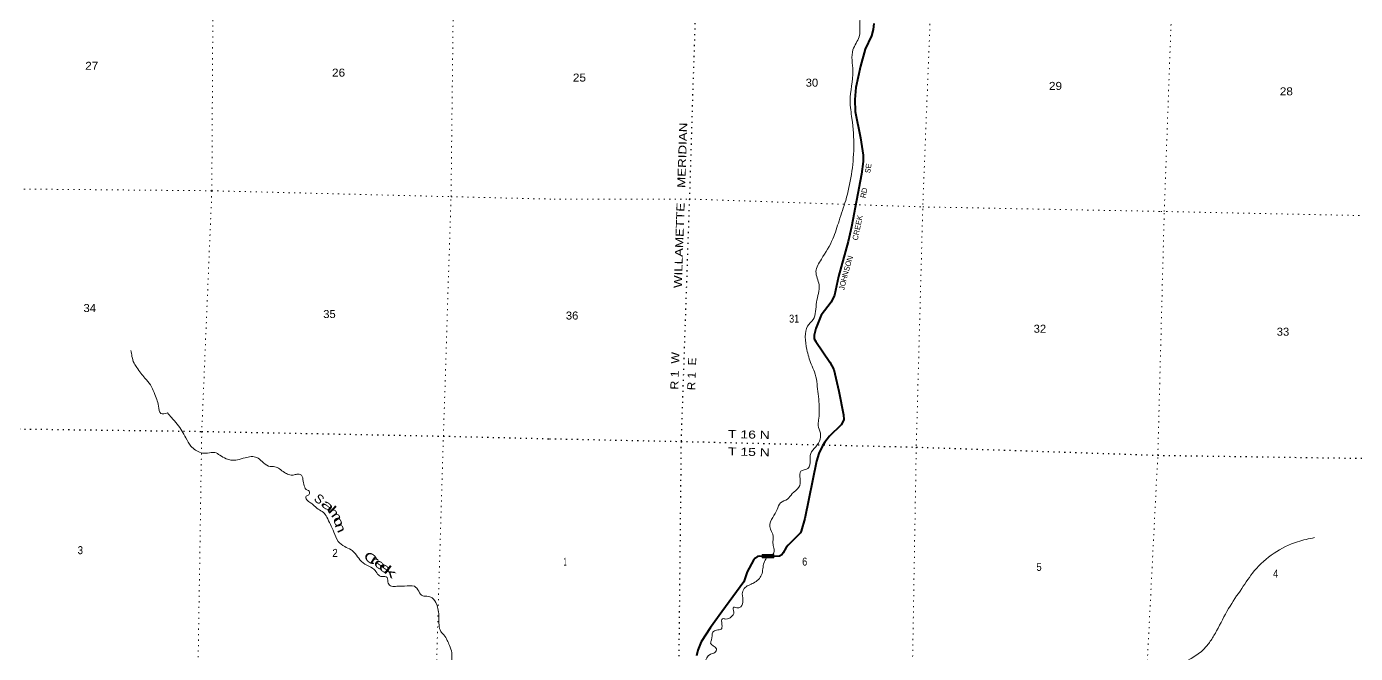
# Model space of a CAD drawing. Header units: feet. Extents: x -518066 to -250644, y -364975 to -177792.
# Drawn here: x -451300 to -422236, y -248936 to -235210 of the extents above; entities that cross this region are included whole.
import ezdxf
from ezdxf.enums import TextEntityAlignment as Align

# ---------------------------------------------------------------- set-up
doc = ezdxf.new("R2010")
doc.units = ezdxf.units.FT
doc.header["$LTSCALE"] = 80
doc.linetypes.add('DOTTED', pattern=[1.5, 0.3, -1.2])
for name, color, linetype, lineweight in [('26', 7, 'Continuous', 40), ('34', 7, 'Continuous', 25), ('39', 7, 'Continuous', 13), ('41', 7, 'Continuous', 13), ('6', 7, 'DOTTED', 25), ('61', 7, 'Continuous', 13), ('7', 7, 'DOTTED', 13)]:
    doc.layers.add(name, color=color, linetype=linetype, lineweight=lineweight)
doc.layers.add('27', color=7, linetype='Continuous')

msp = doc.modelspace()

# ---------------------------------------------------------------- linework, layer by layer
at = {"layer": '26'}
msp.add_lwpolyline([(-432768.53, -235140.17), (-432784.49, -235275.88), (-432822.4, -235414.19), (-432960.01, -235704.27), (-433059.73, -236074.12), (-433160.45, -236547.32), (-433186.05, -236805.84), (-433176.75, -237066.6), (-433059.73, -237646.66), (-433003.89, -238027.15), (-433002.55, -238165.51), (-433041.46, -238441.54), (-433253.86, -239591.7), (-433326.99, -239918.95), (-433545.06, -240682.61), (-433631.61, -241092.15), (-433700.63, -241246.71), (-433921.35, -241526.1), (-434039.69, -241824.11), (-434075.11, -241970.09), (-434070.69, -242043.97), (-434038.74, -242107.85), (-433728.55, -242561.16), (-433641.77, -242718.93), (-433537.9, -243196.49), (-433430.51, -243708.25), (-433428, -243811.74), (-433437.32, -243851.2), (-433482.86, -243927.96), (-433735.77, -244181.05), (-433840.75, -244310.99), (-433893.34, -244391.95), (-433973.48, -244557.54), (-434021.9, -244728.67), (-434274.73, -245981.62), (-434356.75, -246257.27), (-434375.76, -246292.65), (-434642.05, -246568.32), (-434682.73, -246618.27), (-434748.38, -246732.05), (-434783.14, -246775.55), (-434830.15, -246802.59), (-434955.24, -246810.29), (-435264.46, -246804.46), (-435316.9, -246814.28), (-435361.19, -246846.62), (-435399.08, -246892.02), (-435538.71, -247149.13), (-435613.16, -247367.24), (-436091.26, -248022.48), (-436344.51, -248366.64), (-436545.69, -248684.68), (-436619.89, -248864.34), (-436649.39, -248988.78)], dxfattribs=at)
at = {"layer": '34', "lineweight": 13}
msp.add_spline([(-430086.73, -225044.62), (-429900.81, -225305.56), (-429681.54, -225663.23), (-429387.04, -226511.55), (-429015.39, -227552.93), (-428687.57, -228506.7), (-428385.68, -229379.34), (-428129.54, -229935.06), (-427794.62, -230396.3), (-427254.27, -230981.55), (-426770.13, -231567.36), (-426218.63, -232261.5), (-425739.18, -232796.91), (-425087.26, -233413.24), (-424493.14, -233863.15), (-423954.78, -234146.7), (-423268.95, -234393.87), (-422665.7, -234576.55), (-422034.84, -234627.22), (-421441.29, -234495.92), (-420719.79, -234233.22), (-420271.44, -234128.29), (-419693.19, -234119.26), (-418977.83, -234162.09), (-418535.93, -234223.91), (-417975.59, -234435.63), (-417170.69, -234808.59), (-416890.82, -235000.92), (-416722.81, -235248.65), (-416404.44, -235803.98), (-416013.13, -236634.72), (-415678.05, -237391.59), (-415322.92, -238148.98), (-414952.28, -238926.89), (-414660.98, -239594.13), (-414483.08, -240073.39), (-414398.62, -240745.28), (-414318.47, -241503.54), (-414214.66, -242202.08), (-414086.02, -242722.28), (-413815.92, -243205.96), (-413364.78, -243825.09), (-412991.8, -244289.34), (-412625.27, -244618.67), (-412176.87, -244813.39), (-411646.59, -244947.91), (-411033.74, -244996.1), (-410301.48, -245007.18), (-409669.44, -245013.64), (-409112.98, -244993.99), (-408788.18, -245006.5), (-408612.32, -245028.04), (-408453.59, -245079.54)], degree=3, dxfattribs=at)
at = {"layer": '39'}
for points in [[(-432826.46, -233872.69), (-432825.48, -234212.59), (-432854.4, -234620.08), (-433042.99, -234918.83), (-433073.59, -235163.38), (-433090.79, -235432.41), (-433224.86, -235718.5), (-433227.03, -236176.97), (-433288.51, -236838.63), (-433247.59, -237223.4), (-433207.61, -237858.73), (-433259.51, -238450.64), (-433384.97, -239016.49), (-433529.28, -239461.19), (-433666.29, -239857.81), (-433917, -240303.75), (-434034.59, -240574.18), (-433966.14, -240867.58), (-434022.39, -241246.2), (-434098.75, -241626.31), (-434216.92, -241768.02), (-434267.31, -242001.99), (-434232.63, -242282.44), (-434138.81, -242602.64), (-434065.08, -242773.49), (-433994.15, -243199.68), (-433969.96, -243421.53), (-433964.08, -243652.96), (-433976.71, -243825.58), (-433985.88, -243943.99), (-433938.13, -244110.15), (-433956.99, -244290.65), (-434161.94, -244601.03), (-434165.34, -244804.06), (-434215.73, -244887.21), (-434365.8, -244945.63), (-434380.22, -245110.17), (-434409.32, -245298.45), (-434553.51, -245437.46), (-434657, -245555.42), (-434809.78, -245639.92), (-434883.94, -245786.8), (-434980.8, -245957.22), (-435042.37, -246158.73), (-434967.92, -246377.87), (-434975.68, -246518.44), (-434954.51, -246627.59), (-434955.23, -246730.14), (-435113.25, -246846.15)], [(-448215.12, -243670.03), (-448361.99, -243680.26), (-448414.35, -243520.73), (-448452.78, -243373.45), (-448511.32, -243225.91), (-448591.69, -243055.99), (-448710.5, -242905.68), (-448801.7, -242799.97), (-448886.65, -242676.24), (-448949.86, -242582.94), (-448994.27, -242431.56), (-449016.82, -242300.56)], [(-442827.5, -252668.18), (-442808.08, -252571.99), (-442732.53, -252474.4), (-442640.82, -252370.97), (-442555.14, -252267.47), (-442485.49, -252159.75), (-442405.46, -252024.01), (-442347.41, -251877.94), (-442291.06, -251705.7), (-442246.84, -251539.34), (-442239.28, -251412.74), (-442239.94, -251300.12), (-442248.95, -251213.53), (-442239.79, -251121.14), (-442184.41, -251029.33), (-442151.21, -250943.27), (-442182.47, -250868.48), (-442253.89, -250789.15), (-442309.61, -250742.2), (-442330.05, -250603.19), (-442313.12, -250533.02), (-442248.15, -250312.62), (-442195.84, -250142.35), (-442157.29, -249945.75), (-442108.4, -249725.16), (-442051.1, -249474.5), (-442014.54, -249275.87), (-442002.02, -249070.91), (-442000.2, -248920.11), (-442050.57, -248762.62), (-442097.46, -248649.42), (-442174.44, -248531.82), (-442237.84, -248454.61), (-442278.33, -248311.32), (-442282.43, -248150.39), (-442294.51, -247985.34), (-442333.18, -247858.16), (-442430.03, -247720.2), (-442542.18, -247684.61), (-442634.56, -247677.42), (-442723.78, -247573.74), (-442818.97, -247465.97), (-443034.04, -247463.27), (-443198.88, -247463.22), (-443321.54, -247465.71), (-443391.09, -247398.47), (-443415.72, -247273.49), (-443461.71, -247252.8), (-443526.05, -247254.01), (-443621.85, -247196.5), (-443697.05, -247097.02), (-443856.78, -247006.53), (-444008.11, -246885.99), (-444111.01, -246749.97), (-444202.48, -246666.37), (-444342.35, -246596.25), (-444485.71, -246481.84), (-444579.75, -246277.55), (-444656.13, -246109.68), (-444734.62, -245949.83), (-444807.8, -245850.38), (-444921.47, -245774.55), (-445034.9, -245678.61), (-445112.62, -245621.33), (-445182.14, -245552.08), (-445191.61, -245503.7), (-445140.97, -245472.16), (-445116.59, -245450.34), (-445121.77, -245379.9), (-445187.74, -245348.9), (-445217.28, -245298.26), (-445251.84, -245163.09), (-445288.48, -245033.93), (-445352.48, -245006.99), (-445423, -245020.18), (-445515.58, -245029.07), (-445569.71, -245016.33), (-445659.67, -244974.98), (-445769.25, -244893.17), (-445867.26, -244851.73), (-446005.73, -244831.89), (-446149.29, -244733.57), (-446262.82, -244645.67), (-446520.19, -244650.49), (-446689.61, -244696.64), (-446830.38, -244700.91), (-446932.55, -244671.47), (-447074.37, -244595.29), (-447182.23, -244537.63), (-447341.19, -244549.72), (-447483.8, -244539.89), (-447705.21, -244396.35), (-447815.62, -244215.99), (-447902.19, -244060.06), (-448003.01, -243918.02), (-448129.9, -243771.65), (-448215.12, -243670.03)], [(-423127.19, -246399.62), (-423500.9, -246490.41), (-424015.34, -246740.42), (-424447.17, -247129.34), (-424722.35, -247514.31), (-425011.06, -247955.24), (-425270.87, -248441.16), (-425392.71, -248645.12), (-425540.14, -248830.31), (-426161.97, -249194.16), (-426721.46, -249402.77), (-427186.74, -249615.85), (-427498.44, -249714.29), (-427825.84, -250025.5), (-428221.66, -250493.79), (-428604.96, -251095.15), (-428968.34, -251777.46), (-429205.15, -252153.38), (-429504.48, -252616.14), (-429710.78, -253278.43), (-429821.32, -253886.91), (-429956.13, -254201.13), (-430081.02, -254519.64), (-430348.37, -254836.44), (-430616.01, -255239.7), (-430853.32, -255559.3), (-431427.42, -256014.89), (-431760.7, -256094.67), (-432055.53, -256237.8), (-432633.5, -256462.01), (-432774.94, -256494.09)], [(-435112.87, -246845.59), (-435169.76, -246947.76), (-435225.01, -247213.79), (-435398.41, -247394.28), (-435604.3, -247513.59), (-435645.61, -247633.17), (-435634.33, -247812.45), (-435705.79, -247933.26), (-435787.97, -247929.1), (-435838.05, -247925.78), (-435830.76, -248028.54), (-435887.8, -248135.65), (-436003.46, -248182.9), (-436079.51, -248174.88), (-436090.96, -248303.29), (-436109.73, -248405.36), (-436208.54, -248422.89), (-436290.16, -248473.05), (-436316.67, -248639.27), (-436338.65, -248711.1), (-436213.5, -248835.03), (-436245.84, -248918.65), (-436343.12, -248954.32), (-436464.91, -249156.27), (-436511.31, -249315.94), (-436660.77, -249426.67), (-436700.22, -249475.91), (-436658.56, -249569.51), (-436753.22, -249657.54), (-436744.78, -249792.5), (-436757.99, -249987.23), (-436765.22, -250107.7), (-436733.53, -250199.03), (-436855.15, -250394.95), (-437047.78, -250619.18), (-437245.59, -250736.68), (-437491.19, -250915.28), (-437615.43, -251058.85), (-437597.57, -251141.77), (-437498.63, -251194.63), (-437508.29, -251331.13), (-437611.41, -251435.02), (-437946.54, -251659.55)]]:
    msp.add_spline(points, degree=3, dxfattribs=at)
at = {"layer": '6'}
for points in [[(-436366.03, -224923.82), (-436469.83, -228397.91), (-436637.03, -233694.71), (-436804.13, -238987.5), (-436985.64, -244293.98), (-437040.58, -249595.73), (-437137.81, -254902.41), (-437181.91, -257353.12)], [(-471279.81, -243724.87), (-468753.81, -243800.92), (-458072.82, -243940.72), (-452786.51, -244002.91), (-447468.13, -244073.54), (-442182.33, -244177.94), (-439862.94, -244235.04)], [(-439862.94, -244235.04), (-436985.64, -244293.98), (-431840.99, -244418.33), (-426557.29, -244596.58), (-421285, -244676), (-415950.5, -244759.9), (-410826.83, -244838.61), (-408449.87, -244943.66)]]:
    msp.add_lwpolyline(points, dxfattribs=at)
at = {"layer": '61'}
for p, q in [((-435207.88, -246766.11), (-434957.93, -246771.05)), ((-434957.93, -246771.05), (-434959.42, -246846.03))]:
    msp.add_line(p, q, dxfattribs=at)
msp.add_lwpolyline([(-434959.42, -246846.03), (-435209.37, -246841.09), (-435207.88, -246766.11)], dxfattribs=at)
msp.add_lwpolyline([(-435200.04, -246774.26), (-435201.21, -246833.25), (-434967.25, -246837.87), (-434966.08, -246778.88)], close=True, dxfattribs=at)
at = {"layer": '7'}
for points in [[(-447101.36, -224716.01), (-447098.47, -228231.63), (-447218.25, -233504.93), (-447247.9, -238805.51), (-447468.13, -244073.54), (-447552.36, -249399.57), (-447534.01, -250630.65)], [(-427086.63, -256958.02), (-427172.64, -255038.06), (-426822.95, -249822.44), (-426557.29, -244596.58), (-426417.15, -239260.86), (-426222.28, -233860.24), (-426172.77, -228536.23), (-426096.82, -225117.89)], [(-442377.76, -253582.38), (-442345.75, -249569.35), (-442182.33, -244177.94), (-442016.68, -238935.38), (-441955.43, -233681.45), (-441863.23, -228361.55), (-441808.26, -227302.45)], [(-431470.86, -230364.13), (-431488.75, -233833.23), (-431696.08, -239084.78), (-431840.99, -244418.33), (-431932.2, -249725.16), (-432071.16, -255016.67), (-432168.76, -260337.41), (-432362.46, -265649.61), (-432503.74, -270777.21)], [(-471170.76, -238440.3), (-468653.52, -238477.1), (-463134.76, -238600.51), (-457792.14, -238661.39), (-452556.49, -238757.13), (-447247.9, -238805.51), (-442016.68, -238935.38), (-439761.91, -238989.95)], [(-439761.91, -238989.95), (-436804.13, -238987.5), (-431698.87, -239159.08), (-426491.45, -239258.07), (-421205.78, -239366.84), (-415958.47, -239479.79), (-410592.99, -239601.86), (-408355.95, -239691.7)]]:
    msp.add_lwpolyline(points, dxfattribs=at)

# ---------------------------------------------------------------- texts
at = {"layer": '27'}
for s, rotation, width, p in [('S', 77.426, 0.95, (-432841.99, -238379.65)), ('E', 82.031, 0.85, (-432825.82, -238270.53)), ('R', 80.139, 0.8, (-432937.92, -238915.39)), ('D', 81.262, 0.8, (-432916.5, -238807.19)), ('E', 78.51, 0.9, (-433042.93, -239510.31)), ('K', 78.51, 0.85, (-433021.85, -239406.55)), ('R', 78.51, 0.85, (-433087.29, -239728.48)), ('E', 78.51, 0.9, (-433064.59, -239616.84)), ('C', 77.795, 0.85, (-433111.35, -239841.93)), ('O', 72.826, 0.95, (-433270.49, -240417.1)), ('N', 75.111, 0.9, (-433332.26, -240634.15)), ('O', 77.496, 0.85, (-433386.94, -240846.93)), ('H', 75.111, 0.85, (-433361.04, -240742.42))]:
    msp.add_text(s, height=120, rotation=rotation, dxfattribs=dict(at, width=width)).set_placement(p, align=Align.CENTER)
for s, rotation, p in [('N', 72.826, (-433236.15, -240306.02)), ('S', 74.437, (-433302.11, -240525.83)), ('J', 80.372, (-433405.3, -240947.55))]:
    msp.add_text(s, height=120, rotation=rotation, dxfattribs=at).set_placement(p, align=Align.CENTER)
at = {"layer": '41'}
msp.add_text('S', height=200, rotation=319.625, dxfattribs=at).set_placement((-444963.87, -245629.7), align=Align.CENTER)
for s, rotation, width, p in [('a', 320.582, 1.9, (-444772.75, -245772.45)), ('m', 305.517, 1.4, (-444626.12, -245946.87)), ('l', 316.057, 1.8, (-444680.88, -245861.59)), ('o', 300.472, 1.5, (-444557.77, -246098.56)), ('n', 294.478, 1.45, (-444523.28, -246218.69))]:
    msp.add_text(s, height=200, rotation=rotation, dxfattribs=dict(at, width=width)).set_placement(p, align=Align.CENTER)
for s, rotation, width, p in [('C', 321.427, 1.55, (-443951.39, -246834.85)), ('r', 327.147, 1.75, (-443809.55, -246931.84)), ('e', 322.131, 1.75, (-443727.93, -246983.41)), ('e', 324.184, 1.7, (-443618.32, -247068.42)), ('k', 322.516, 1.95, (-443507.37, -247146.93))]:
    msp.add_text(s, height=200, rotation=rotation, dxfattribs=dict(at, width=width)).set_placement(p)
at = {"layer": '6'}
for s, rotation, width, p in [('WILLAMETTE    MERIDIAN', 88.041, 1.25, (-436970.57, -240938.75)), ('R 1  W', 88.041, 1.15, (-437046.98, -243162.16)), ('R 1  E', 88.041, 1.1, (-436676.94, -243174.97)), ('T 16 N', 358.615, 1.3, (-435958.82, -244218.77)), ('T 15 N', 358.615, 1.3, (-435958.89, -244599.31))]:
    msp.add_text(s, height=175, rotation=rotation, dxfattribs=dict(at, width=width)).set_placement(p)
at = {"layer": '7'}
for s, width, p in [('27', 1.1, (-450017.72, -236157.18)), ('26', 1.1, (-444619.24, -236306.51)), ('25', 1.1, (-439351.53, -236414.97)), ('30', 1.05, (-434259.67, -236526.03)), ('29', 1.1, (-428938.9, -236597.23)), ('28', 1.1, (-423889.59, -236716.33)), ('34', 1.05, (-450055.13, -241461.15)), ('35', 1.05, (-444812.17, -241591.69)), ('36', 1.05, (-439504.83, -241625.11)), ('31', 0.85, (-434622.27, -241692.19)), ('32', 1.05, (-429273.12, -241913.84)), ('33', 1.05, (-423956.81, -241978.67)), ('1', 0.4, (-439553.45, -247014.55)), ('6', 0.85, (-434336.09, -247012.59)), ('5', 0.85, (-429209.79, -247129.61)), ('4', 0.85, (-424035.85, -247274.38))]:
    msp.add_text(s, height=175, dxfattribs=dict(at, width=width)).set_placement(p)
at = {"layer": '7', "width": 0.9}
for s, p in [('3', (-450184.27, -246761.83)), ('2', (-444612.44, -246822.12))]:
    msp.add_text(s, height=175, rotation=359.282, dxfattribs=at).set_placement(p)

doc.saveas('drawing.dxf')
